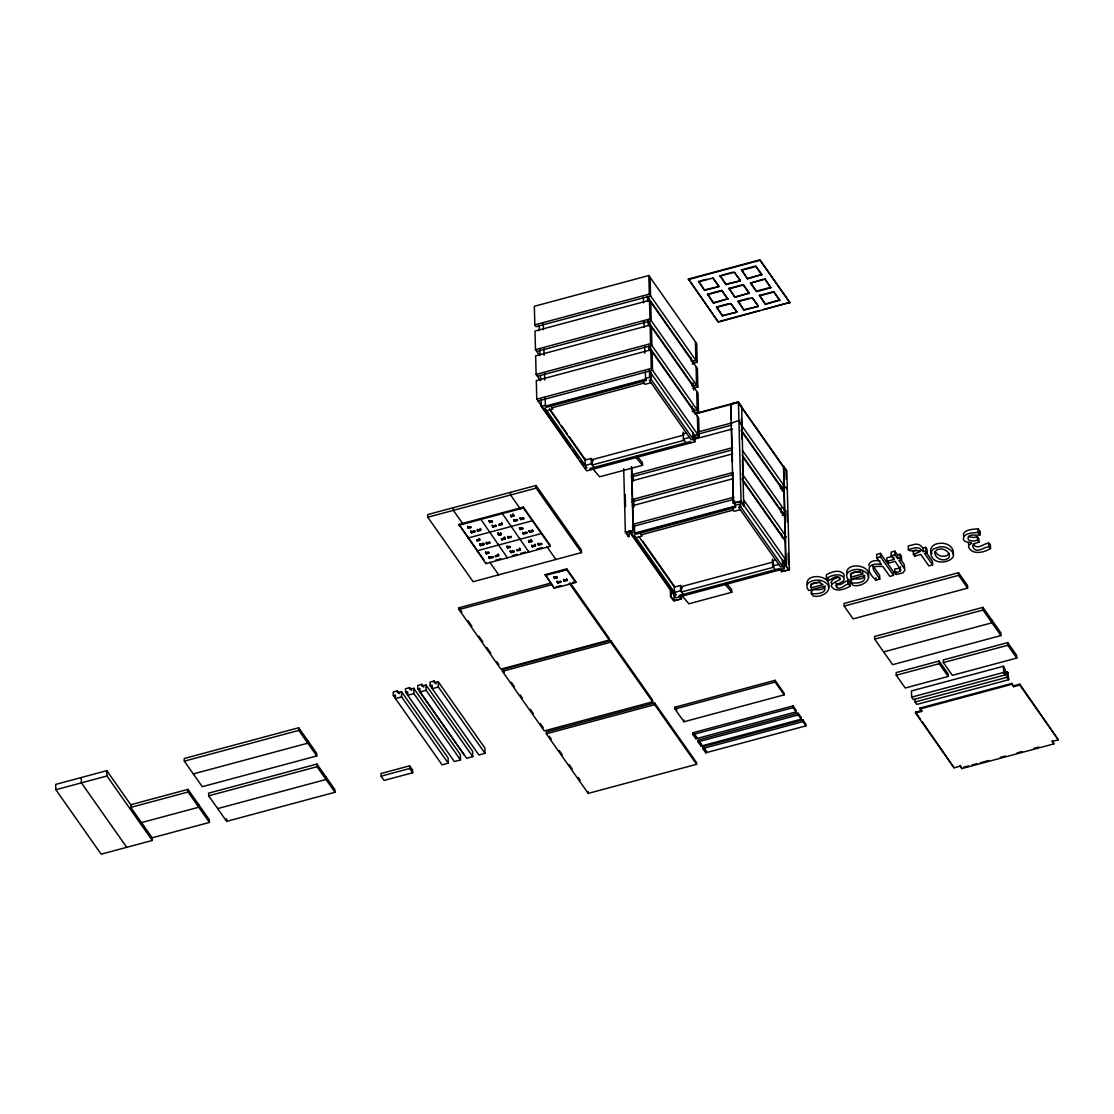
<?xml version="1.0" encoding="UTF-8"?>
<svg xmlns="http://www.w3.org/2000/svg" width="1114" height="1114" viewBox="0 0 1114 1114"><rect width="100%" height="100%" fill="white"/><g stroke="black" fill="none" stroke-linecap="round" stroke-linejoin="round"><path stroke-width="1.5" d="M844.134 576.37L844.287 575.116C841.028 568.544 831.155 571.788 826.351 574.824L826.435 578.375C828.816 584.168 834.108 573.961 838.884 577.372L839.886 579.545L832.464 583.569L831.197 585.992C834.832 592.829 844.941 589.557 850.066 586.089L849.968 582.552C847.42 576.537 841.892 587.454 836.725 583.973L835.765 583.123M952.93 554.034C954.754 549.327 949.824 544.899 945.619 543.785A9.636 5.793 -1.5 0 0 939.311 543.423C934.27 543.395 927.725 548.478 932.084 553.561M825.042 585.978C823.316 593.47 809.516 585.797 811.424 593.553L813.136 595.99C822.522 598.636 836.795 587.76 823.427 581.494C817.537 577.748 801.426 581.87 808.792 590.504L824.235 586.354C827.981 593.511 816.019 594.277 811.424 593.553M864.798 575.297C863.072 582.789 849.258 575.13 851.18 582.873L852.878 585.31C862.264 587.955 876.537 577.08 863.183 570.814C857.279 567.082 841.167 571.19 848.534 579.837L863.977 575.687C867.736 582.831 855.761 583.597 851.18 582.873M904.61 567.889L904.025 564.144L900.572 559.242M828.468 587.51C832.52 575.381 805.965 572.081 806.968 584.251M868.21 576.829C872.276 564.701 845.721 561.414 846.724 573.571M949.198 553.463C946.19 557.808 938.601 556.972 935.955 552.516M879.768 579.057L873.418 569.755L873.849 567.249L875.91 566.413L882.831 566.455L889.78 576.356L893.539 575.353L893.442 571.816L880.45 553.338L876.704 554.34L876.802 557.891L881.494 564.575C867.945 561.86 864.617 570.465 876.022 580.06L879.768 579.057L879.67 575.506L873.32 566.218M892.411 556.318L886.897 557.808L886.981 561.345L893.888 559.493L891.214 555.677L891.116 552.14L894.862 551.138L897.55 554.939L900.084 554.257L901.379 556.123L901.477 559.66L898.942 560.342L905.041 569.741L903.189 572.763L896.227 574.49L894.821 572.485L894.723 568.948L898.26 568.502L900.822 566.831M894.821 572.485L898.344 572.039L900.92 570.368L895.196 561.345L888.29 563.197L886.981 561.345M850.066 586.089C847.517 580.074 841.989 590.991 836.823 587.51L835.737 585.268L843.284 581.118L844.37 578.653C841.112 572.081 831.253 575.325 826.435 578.375M990.513 548.45C984.581 552.628 971.673 555.454 968.484 546.668L969.055 544.941C977.145 540.582 964.014 544.398 963.318 539.023C963.707 532.589 973.539 532.924 978.287 532.436C983.3 537.853 970.433 532.687 968.275 536.92L968.066 539.246L969.375 540.401L973.636 541.056L977.535 540.234L978.914 542.198L974.834 543.465L972.578 545.804C975.864 557.153 988.048 542.393 990.513 548.45L990.43 544.899C987.645 538.967 978.064 552.21 973.121 543.98M837.839 577.331L832.367 580.032L831.1 582.441L831.712 583.847M913.424 554.243C931.819 547.67 908.105 553.004 908.328 549.522L915.443 547.74A6.573 3.955 -1.5 0 1 919.788 548.506L923.255 551.597L925.79 550.915L927.099 552.767L924.564 553.449L932.585 564.868L928.839 565.87L920.818 554.466L914.719 556.095L913.424 554.243L913.327 550.706L916.432 549.87M692.226 363.568L697.197 362.231L696.71 343.655L648.821 275.534L534.344 306.28L534.831 324.856L536.113 326.68L650.59 295.934L650.103 277.358M688.438 279.029L759.985 259.813L789.91 302.395L718.377 322.127L688.438 279.029L718.377 322.127M688.452 279.544L759.999 260.328L789.923 302.911M534.831 324.856L649.309 294.11L697.197 362.231M700.177 280.937L706.541 279.238M721.635 275.172L732.775 272.192M741.506 269.839L755.821 265.995L761.809 274.517L747.508 278.876L741.506 269.839L747.508 278.876M698.603 281.884L712.904 278.04L718.892 286.563L704.591 290.406L698.589 281.369L704.591 290.406M720.062 276.119L734.377 272.276L740.364 280.798L726.049 284.641L720.048 275.604L726.049 284.641M741.52 270.354L755.835 266.511L761.823 275.033M692.894 388.34L697.851 387.004L697.364 368.428L649.476 300.307L534.999 331.053L535.486 349.629L539.719 355.658M704.577 289.891L718.892 286.563M726.036 284.126L740.364 280.798M747.494 278.361L761.809 274.517M707.571 294.138L721.872 290.294L727.86 298.817L713.559 303.175L707.571 294.138L713.559 303.175M729.029 288.373L743.344 284.53L749.318 293.052L735.031 297.41L729.029 288.373L735.031 297.41M770.804 287.802L764.803 278.765L770.804 287.802L756.49 291.645L750.502 283.123L763.215 279.196M707.585 294.653L721.886 290.81L727.874 299.332M729.043 288.888L743.358 285.045L749.332 293.567M750.502 283.123L764.817 279.28M535.486 349.629L649.963 318.882L697.851 387.004M713.545 302.66L727.86 298.817M735.017 296.895L749.318 293.052M750.488 282.608L756.476 291.13L770.791 287.287M536.767 351.453L651.244 320.707L650.757 302.131M718.14 306.489L729.266 303.495M739.599 300.724L749.137 298.162M759.47 295.391L773.784 291.548L779.772 300.056L765.471 304.414L759.47 295.391L765.471 304.414M695.192 412.667L698.492 411.776L698.005 393.2L650.116 325.079L535.639 355.826L536.126 374.401L540.374 380.431M716.553 307.436L730.868 303.593L736.855 312.101L722.54 315.944L716.539 306.921L722.54 315.944M738.025 301.671L752.326 297.828L758.314 306.336L744.013 310.179L738.011 301.156L744.013 310.179M759.483 295.906L773.798 292.063L779.786 300.571M722.526 315.429L736.855 312.101M743.999 309.664L758.314 306.336M765.457 303.899L779.772 300.056M720.034 321.166L759.971 310.444M763.299 309.539L789.91 302.395M536.126 374.401L650.604 343.655L698.492 411.776M537.408 376.226L651.885 345.479L651.398 326.903M694.189 437.886L699.146 436.549L698.659 417.973L650.771 349.852L536.294 380.598L536.781 399.174L570.577 447.243M536.781 399.174L651.258 368.428L699.146 436.549M538.062 400.998L652.539 370.252L652.052 351.676M692.602 361.298L695.916 360.407L695.428 341.831M541.112 399.48L541.293 406.373L545.387 405.273L546.236 406.485M541.293 406.373L586.618 470.846L694.955 441.743L649.629 377.27L645.549 378.37L646.399 379.582L642.318 380.682L644.881 384.33L651.008 382.687M545.4 406.15L645.563 379.247L646.426 380.473L546.264 407.376L545.4 406.15L545.178 397.475M550.33 405.385L555.343 404.034M567.054 400.901L572.067 399.55M583.778 396.403L588.791 395.052M600.502 391.905L605.515 390.568M617.226 387.421L622.239 386.071M625.581 385.166L630.608 383.829M633.95 382.924L638.963 381.573M543.005 408.796L545.052 408.253L586.953 467.852L584.906 468.409M552.029 407.821L644.017 383.119M546.751 410.69L552.892 409.033L551.179 406.61M693.27 386.071L696.57 385.179L696.083 366.603M693.911 410.843L697.211 409.952L696.723 391.376M694.941 413.573L738.067 401.987L785.969 470.108L786.206 479.062M730.687 404.062L738.429 401.987L741.673 406.596L743.679 505.84L740.685 501.592L733.277 503.152L730.687 404.062L731.327 419.616M694.955 414.088L738.081 402.502L784.702 468.799M683.216 433.764L686.294 432.942M684.08 434.975L592.091 459.692L592.23 464.998L684.219 440.281M697.099 432.218L731.94 422.86M698.381 434.042L731.564 425.13M692.908 436.047L697.865 434.725L697.378 416.149M593.943 467.42L591.381 463.772L585.24 465.429L585.059 458.536M683.188 432.176L683.355 439.069L689.496 437.426M741.562 425.339L738.916 420.563L731.411 423M693.938 439.306L732.093 429.057M536.057 485.467L427.72 514.571L427.79 517.23L473.116 581.703L581.452 552.6L581.383 549.94L536.057 485.467L536.126 488.127L581.452 552.6M427.79 517.23L536.126 488.127M636.79 455.918L642.332 462.435L642.555 465.29L599.624 476.82L592.982 469.008M631.387 474.815L732.58 447.633M631.011 477.084L732.204 449.903M458.954 524.402L523.343 507.107L550.288 545.428L550.316 546.306L485.913 563.6L458.954 524.402L475.915 548.534M458.982 525.279L523.371 507.984L550.316 546.306M631.541 481.011L732.747 453.83M467.588 527.256L470.15 526.574L470.902 527.632L468.34 528.328L467.574 526.379L468.34 528.328M489.06 521.491L491.608 520.809L492.36 521.867L489.812 522.563L489.032 520.614L489.812 522.563M513.081 515.044L510.518 515.726L511.27 516.799L513.819 516.102L513.053 514.153L513.819 516.102M468.326 527.437L470.874 526.755L470.902 527.632M489.784 521.672L492.332 520.99L492.36 521.867M510.504 514.849L511.242 515.907L513.805 515.225M470.874 531.921L473.993 531.072L474.661 532.019L471.528 532.868L470.846 531.03L471.528 532.868M480.218 529.401L477.224 530.208L477.864 531.127L480.858 530.32L480.19 528.523L480.83 529.428L477.836 530.236L477.196 529.331M492.332 526.156L495.465 525.307L496.12 526.254L493.001 527.103L492.304 525.265L493.001 527.103M501.676 523.636L498.682 524.443L499.323 525.362L502.317 524.555L501.648 522.758L502.317 524.555M513.791 520.391L516.924 519.542L517.592 520.489L514.459 521.338L513.777 519.5L514.459 521.338M520.141 518.678L523.134 517.871L523.775 518.79L520.795 519.597L520.127 517.801L520.795 519.597M471.514 531.977L474.634 531.141L474.661 532.019M492.973 526.212L496.106 525.376L496.12 526.254M502.289 523.664L499.295 524.471L499.323 525.362M514.431 520.447L517.564 519.611M520.767 518.706L523.761 517.899L523.775 518.79M471.152 532.395L475.608 531.197M492.625 526.63L495.591 525.822M514.083 520.865L517.049 520.057M479.131 539.343L476.569 540.025L477.321 541.098L479.883 540.415L479.104 538.466L479.856 539.524L477.293 540.206L477.321 541.098M498.042 534.26L500.59 533.578L501.342 534.65L498.78 535.333L498.014 533.383L498.78 535.333M519.5 528.496L522.062 527.813L522.8 528.885L520.252 529.568L519.472 527.618L520.252 529.568M498.766 534.442L501.314 533.759L501.342 534.65M520.224 528.677L522.786 527.994L522.8 528.885M632.028 499.587L733.235 472.406M631.652 501.857L732.859 474.675M479.842 544.69L482.975 543.855L483.643 544.802L480.51 545.637L479.828 543.799L480.51 545.637M504.433 538.09L501.314 538.925L501.982 539.872L505.102 539.037L504.419 537.199L505.102 539.037M510.658 536.419L511.298 537.324L508.304 538.132L507.636 536.335L507.664 537.213L511.27 536.447M529.122 531.448L532.743 530.682L532.757 531.559L529.763 532.367L529.108 530.57L529.763 532.367M480.496 544.746L483.615 543.911L483.643 544.802M505.088 538.146L501.954 538.981L501.982 539.872M522.758 532.269L523.413 533.216L526.546 532.381L526.574 533.272L523.441 534.107L522.772 533.16L525.905 532.325L526.574 533.272M480.134 545.164L484.59 543.966M501.606 539.399L504.572 538.605M523.065 533.634L527.521 532.436M530.487 531.643L533.453 530.849M486.846 543.897L489.826 543.089L489.812 542.212L486.205 542.978L486.846 543.897L486.177 542.1M632.195 505.784L733.402 478.602M781.415 571.635L789.422 569.908L786.818 470.818L783.574 466.209L785.579 565.452L788.573 569.714L781.415 571.635L781.332 568.21M485.551 552.809L488.113 552.112L488.851 553.185L486.303 553.867L485.537 551.917L486.303 553.867M507.023 547.044L509.571 546.347L510.323 547.42L507.761 548.102L506.995 546.152L507.761 548.102M531.03 540.582L528.482 541.279L529.234 542.337L531.782 541.655L531.016 539.705L531.782 541.655M486.275 552.99L488.837 552.293L488.851 553.185M507.747 547.225L510.296 546.528L510.323 547.42M528.454 540.387L529.206 541.46L531.768 540.763M488.823 557.46L491.956 556.624L492.625 557.571L489.492 558.406L488.809 556.582L489.492 558.406M498.167 554.953L495.173 555.761L495.814 556.666L498.807 555.858L498.153 554.062L498.793 554.981L495.8 555.789L495.814 556.666M510.296 551.695L513.415 550.859L514.083 551.806L510.95 552.641L510.268 550.817L510.95 552.641M519.639 549.188L516.645 549.996L517.286 550.901L520.28 550.093L519.611 548.297L520.28 550.093M534.887 545.094L531.754 545.93L532.422 546.877L535.556 546.041L534.859 544.203L535.528 545.15L532.395 545.999L531.726 545.052M538.104 544.231L541.098 543.423L541.738 544.328L538.744 545.136L538.09 543.34L538.744 545.136M489.464 557.529L492.597 556.68L492.625 557.571M510.936 551.764L514.055 550.915L514.083 551.806M517.258 550.024L520.252 549.216M538.73 544.259L541.71 543.451L541.738 544.328M489.116 557.933L493.572 556.735M510.588 552.168L513.554 551.374M532.046 546.403L535.012 545.609M495.8 560.063L500.757 558.727M512.315 555.621L517.258 554.299M520.572 553.407L525.516 552.071M537.073 548.979L542.031 547.642M632.682 524.36L733.875 497.178M783.476 484.938L787.306 489.394M632.306 526.63L733.499 499.448M625.358 532.144L633.365 530.417L626.207 532.339L628.602 536.753L625.358 532.144L623.701 468.757M733.277 503.152L741.033 501.077L738.429 401.987M634.66 533.119L734.836 506.216L735.686 507.441L635.523 534.344L634.66 533.119L634.437 524.443M656.313 527.869L661.326 526.518M673.037 523.371L678.05 522.02M689.761 518.873L694.774 517.537M706.485 514.389L711.512 513.039M723.209 509.892L728.236 508.555M632.265 535.764L634.312 535.221L676.212 594.834L674.165 595.377M641.302 534.79L733.291 510.087M636.024 537.658L642.151 536.001L639.589 532.353M740.267 509.655L734.14 511.298L731.578 507.65L735.658 506.55L734.808 505.338L738.902 504.238L784.228 568.711L675.878 597.814L630.552 533.341L634.646 532.241L635.495 533.453M545.289 574.601L566.748 568.836L575.729 581.619L575.757 582.497L554.285 588.262L545.289 574.601L554.285 588.262M558.267 571.872L564.617 570.159M545.303 575.492L566.775 569.727L575.757 582.497M782.153 515.309L785.467 514.417M553.923 577.47L556.485 576.774L557.223 577.846L554.675 578.528L553.895 576.579L554.675 578.528M554.647 577.651L557.209 576.955L557.223 577.846M570.257 582.942L609.177 638.294L609.219 640.063L500.882 669.166L458.968 609.553L458.926 607.784L550.595 583.165M557.195 582.121L560.328 581.285L560.996 582.232L557.863 583.068L557.181 581.243L557.863 583.068M563.545 580.422L566.539 579.614L567.179 580.519L564.185 581.327L563.531 579.531L564.185 581.327M557.836 582.19L560.969 581.341M564.171 580.45L567.165 579.642L567.179 580.519M557.487 582.594L560.453 581.8M458.968 609.553L552.307 584.488M555.914 586.939L560.871 585.602M572.429 582.497L575.729 581.619M783.17 537.811L786.484 536.92M772.489 560.732L775.553 559.91M773.339 561.943L681.35 586.66L681.49 591.966L773.478 567.263L773.381 563.28M683.202 594.403L680.64 590.754L674.499 592.397L674.318 585.504M772.448 559.158L772.629 566.037L778.756 564.394M670.503 596.366L674.095 600.46L681.503 598.886L673.747 600.975L670.503 596.366L670.336 589.515M785.579 565.452L789.422 569.908M726.049 582.887L731.592 589.403L731.814 592.258L688.884 603.788L682.241 595.976M876.802 557.891L880.547 556.875L893.539 575.353M980.055 534.943L979.958 531.392L978.106 531.322M891.214 555.677L894.96 554.675L897.647 558.49L900.182 557.808L901.477 559.66M908.328 549.522L908.23 545.985L915.346 544.189A6.573 3.955 -1.5 0 1 919.691 544.969L923.172 548.06L925.706 547.378L927.001 549.23L927.099 552.767M397.336 690.931L393.242 692.031L393.339 695.568L442.091 764.858L448.218 763.215L448.079 757.896L401.472 691.599L397.378 692.699L397.336 690.931L399.313 693.757M409.604 687.644L405.51 688.731L405.607 692.281L454.345 761.558L460.486 759.915L460.347 754.61L413.74 688.313L409.646 689.413L409.604 687.644L411.581 690.457M423.849 687.171L421.872 684.344L417.778 685.444L417.875 688.981L464.482 755.278M434.126 681.044L430.046 682.144L430.129 685.681L478.881 754.972L485.008 753.329L484.868 748.023L438.262 681.726L434.182 682.812L434.126 681.044L436.117 683.871M131.438 805.714L106.805 770.679L55.7 784.395L55.839 789.715L101.165 854.187L152.27 840.457L152.2 837.798L130.825 807.385L130.756 804.74L187.988 789.366L209.362 819.779L209.432 822.424L152.2 837.798M417.875 688.981L419.908 688.438L420.006 691.975L466.613 758.272L472.754 756.615L472.614 751.309L426.008 685.013L421.914 686.113L421.872 684.344M978.914 542.198L978.83 538.661L977.438 536.697L973.552 537.505L969.291 536.864M393.339 695.568L395.386 695.025L395.484 698.562L401.611 696.918L448.218 763.215M405.607 692.281L407.654 691.724L407.738 695.261L413.879 693.618L460.486 759.915M430.129 685.681L432.176 685.138L432.274 688.675L438.401 687.032L485.008 753.329M819.988 581.898L811.145 584.279L811.243 587.816L823.023 584.655L819.333 582.511L814.153 582.65L810.644 584.808L811.243 587.816M861.206 570.828L850.887 573.599L850.985 577.136L862.779 573.975L862.709 571.621M502.33 669.528L610.667 640.425L652.581 700.038L652.623 701.806L544.286 730.895L502.372 671.296L502.33 669.528L504.322 672.369M55.839 789.715L106.944 775.985L152.27 840.457M420.006 691.975L426.133 690.318L472.754 756.615M502.372 671.296L610.723 642.193L652.623 701.806M298.719 727.748L184.242 758.495L184.311 761.154L202.275 786.693L316.752 755.946L316.682 753.301L298.719 727.748L298.789 730.408L316.752 755.946M184.311 761.154L298.789 730.408M193.293 773.924L307.77 743.177L307.701 740.531M958.555 572.707L844.092 603.454L844.161 606.1L853.129 618.869L967.606 588.122L967.537 585.477L958.555 572.707L958.625 575.353L967.606 588.122M844.161 606.1L958.625 575.353M130.825 807.385L188.057 792.012L209.432 822.424M316.961 764.065L208.624 793.168L208.694 795.828L226.657 821.366L334.994 792.263L334.924 789.617L316.961 764.065L317.03 766.724L334.994 792.263M208.694 795.828L317.03 766.724M141.506 822.592L198.752 807.218L198.682 804.573M217.676 808.597L326.012 779.494L325.942 776.848M982.938 607.367L874.587 636.47L874.657 639.13L892.62 664.668L1000.957 635.565L1000.887 632.919L982.938 607.367L983.008 610.026L1000.957 635.565M874.657 639.13L983.008 610.026M409.632 765.833L381.016 773.52L381.085 776.179L384.079 780.441L412.695 772.754L412.626 770.094L409.632 765.833L409.701 768.493L412.695 772.754M381.085 776.179L409.701 768.493M654.6 702.92L546.264 732.023L546.306 733.792L588.22 793.391L696.556 764.301L696.515 762.533L654.6 702.92L654.656 704.689L696.556 764.301M546.306 733.792L654.656 704.689M674.917 707.223L775.079 680.32L784.061 693.103L784.117 694.871L683.94 721.775L674.959 708.991L674.917 707.223L676.908 710.064M883.639 651.899L991.989 622.796L991.92 620.15M674.959 708.991L775.135 682.088L784.117 694.871M939.116 661.048L896.185 672.577L896.255 675.237L905.236 688.006L948.153 676.477L948.084 673.817L939.116 661.048L939.186 663.707L948.153 676.477M1007.71 642.625L943.321 659.92L943.391 662.565L952.373 675.349L1016.762 658.054L1016.692 655.394L1007.71 642.625L1007.78 645.271L1016.762 658.054M896.255 675.237L939.186 663.707M943.391 662.565L1007.78 645.271M692.88 732.775L793.043 705.872L796.037 710.133L796.078 711.902L695.916 738.805L692.922 734.544L692.88 732.775L695.874 737.036M692.908 733.806L694.092 733.485L697.099 737.872M692.922 734.544L793.084 707.641L796.078 711.902M798.181 713.169L698.005 740.072L698.06 741.84L701.054 746.101L801.217 719.198L801.175 717.43L798.181 713.169L798.223 714.937L801.217 719.198M698.032 741.102L699.23 740.782L702.238 745.781L701.026 745.363M698.06 741.84L798.223 714.937M702.711 746.756L802.874 719.853L805.868 724.114L805.923 725.882L705.747 752.786L702.767 748.538L702.711 746.756L705.705 751.017L705.747 752.786M1003.477 666.228L911.489 690.931L911.642 697.127L913.355 699.564L1005.343 674.861L1005.204 669.542L1003.477 666.228L1003.63 672.424L1005.343 674.861M702.739 747.8L703.937 747.48L706.944 752.465L705.733 752.047M702.767 748.538L802.929 721.635L805.923 725.882M911.642 697.127L1003.63 672.424M1003.575 672.884L1006.917 671.979L1007.766 673.19L1007.752 672.313L1004.396 673.204M915.067 702.001L1007.056 677.284L1008.769 679.721L916.78 704.424L915.067 702.001L914.998 699.341M921.696 711.428L919.955 708.1L1011.944 683.397L1013.684 686.711L1019.811 685.068L1058.3 739.807L1052.173 741.451L1053.872 743.887L961.883 768.59L960.184 766.167L954.044 767.811L915.569 713.071L915.541 712.18L921.668 710.537L921.696 711.428L915.569 713.071M919.983 708.991L1011.972 684.288L1013.684 686.711M1013.656 685.834L1019.797 684.177L1058.3 739.807M963.54 767.268L968.553 765.917M971.895 765.012L976.922 763.675M980.264 762.77L988.633 760.528M1000.33 757.381L1005.357 756.03M1017.054 752.883L1022.081 751.546M1033.778 748.399L1038.805 747.048M979.958 531.392L978.189 528.899C973.761 529.122 961.285 529.526 963.763 536.544M879.976 560.871C876.217 560.175 868.823 560.481 868.823 565.634M862.779 573.975L859.089 571.83L853.895 571.983L850.386 574.142L850.985 577.136M635.913 457.478L642.555 465.29M725.172 584.446L731.814 592.258M740.35 280.282L734.377 272.276M758.3 305.821L752.326 297.828M926.249 552.447L932.488 561.331L932.585 564.868M1007.752 672.313L1008.769 679.721M1052.145 740.573L1053.872 743.887M718.878 286.047L712.904 278.04M736.841 311.586L730.868 303.593M741.827 425.701L784.2 485.969M647.526 296.756L692.852 361.228M741.715 430.728L782.112 488.197M741.005 430.491L783.379 490.773M742.467 450.474L784.841 510.741M648.167 321.528L693.507 386.001M742.37 455.501L782.766 512.969M919.955 708.1L921.668 710.537M960.157 765.276L961.883 768.59M742.634 456.67L785.008 516.938M915.541 712.18L920.47 719.198M922.448 722.011L954.044 767.811M742.133 473.854L784.507 534.121M648.821 346.301L694.147 410.774M742.021 478.881L783.407 537.742M743.289 481.443L785.649 541.71M743.776 500.019L786.136 560.286M649.476 371.073L694.802 435.546M740.699 500.84L784.061 562.514M690.875 442.843L690.012 441.617L589.849 468.521L590.712 469.746M780.134 569.811L779.285 568.586L679.108 595.489L679.972 596.714M683.355 439.069L685.932 442.718M772.629 566.037L775.191 569.686M549.55 408.699L559.423 422.735M561.4 425.548L567.318 433.973M569.296 436.772L585.073 459.233M642.764 541.279L674.346 586.201M549.578 409.59L585.101 460.11L591.242 458.467L592.94 460.904L592.927 460.012M638.837 536.558L674.36 587.092L680.501 585.435L682.214 587.872L682.186 586.981M572.554 450.056L578.458 458.467M580.436 461.266L583.388 465.471M629.299 530.765L673.942 594.263M520.433 509.001L510.574 494.992L510.504 492.332M547.03 546.849L555.9 559.465M532.743 530.682L532.102 529.763L532.757 531.559M567.165 579.642L566.525 578.723L566.539 579.614M569.31 583.29L609.219 640.063M507.664 537.213L508.304 538.132M501.314 533.759L500.576 532.701L500.59 533.578M498.083 532.687L499.824 535.152M507.385 557.836L480.413 518.637M489.185 542.184L489.826 543.089M483.615 543.911L482.947 542.964L482.975 543.855M463.187 524.374L453.342 510.365L453.273 507.706M489.798 562.222L498.668 574.838M477.906 551.36L483.894 559.882M458.926 607.784L461.92 612.046M467.908 620.568L471.89 626.235M478.881 636.178L482.877 641.845M486.86 647.526L490.856 653.208M496.844 661.716L498.835 664.557M511.312 682.297L514.306 686.558M520.294 695.066L522.285 697.907M530.264 709.256L533.258 713.517M540.248 723.459L543.242 727.707M549.258 736.284L551.249 739.111M559.242 750.474L562.222 754.735M569.212 764.664L572.206 768.925M578.194 777.433L580.185 780.273M126.718 847.322L81.392 782.85L81.252 777.53M968.386 543.117L968.581 544.133M1019.797 684.177L1019.811 685.068M1011.944 683.397L1011.972 684.288M1006.917 671.979L1007.056 677.284M988.661 542.393L988.759 545.944M979.749 532.645L979.805 534.999M978.189 528.899L978.287 532.436M977.438 536.697L977.535 540.234M925.706 547.378L925.79 550.915M923.172 548.06L923.255 551.597M914.664 553.742L914.719 556.095M900.084 554.257L900.182 557.808M900.168 567.736L900.265 571.287M897.55 554.939L897.647 558.49M896.171 572.136L896.227 574.49M894.862 551.138L894.96 554.675M893.832 557.125L893.888 559.493M888.22 560.843L888.29 563.197M880.45 553.338L880.547 556.875M875.952 577.693L876.022 580.06M873.028 565.982L873.098 568.335M851.305 579.28L851.388 582.817M848.2 580.046L848.297 583.583M848.005 580.088L848.102 583.639M839.831 577.191L839.886 579.545M836.725 583.973L836.823 587.51M828.05 578.403L828.12 580.756M811.549 589.96L811.646 593.497M802.874 719.853L802.929 721.635M793.043 705.872L793.084 707.641M787.027 510.602L787.32 521.742M788.141 553.38L788.434 564.575M783.574 466.209L786.178 565.299M782.056 486.052L782.195 491.218M782.738 511.883L782.822 515.322M783.991 560.105L784.228 568.711M780.371 484.66L780.482 488.781M780.984 507.733L781.109 512.9M781.652 533.564L781.75 537.004M782.334 559.325L782.515 566.274L780.468 566.831L738.568 507.218L740.601 506.675L740.476 501.453M775.079 680.32L775.135 682.088M741.395 418.586L741.924 439.041M742.467 459.595L742.996 480.148M743.581 502.414L743.679 505.84M734.697 501.008L734.836 506.216M731.55 428.138L732.455 462.394M732.72 472.67L733.527 503.514M692.838 360.811L692.936 364.25M693.423 383.188L693.604 390.081M694.106 409.019L694.189 412.459M694.774 434.85L694.955 441.743M691.112 357.678L691.209 361.159M691.766 382.478L691.85 385.917M692.379 406.304L692.532 411.748M693.061 432.357L693.256 439.306L691.209 439.863L649.295 380.25L651.342 379.707L651.161 372.758M700.998 744.333L701.054 746.101M695.902 738.067L695.916 738.805M681.406 595.461L681.503 598.886M681.169 595.113L681.253 598.538M680.501 585.588L680.64 590.754M683.899 720.006L683.94 721.775M673.914 593.609L674.095 600.46M670.92 589.348L671.101 596.199M648.821 275.534L649.309 294.11M649.476 300.307L649.963 318.882M650.116 325.079L650.604 343.655M650.771 349.852L651.258 368.428M649.211 298.079L649.295 301.546M649.838 322.392L649.949 326.318M650.479 346.705L650.618 352.149M647.513 296.324L647.652 301.49M648.139 320.442L648.278 325.608M648.821 346.273L648.905 349.712M649.448 370.377L649.629 377.27M643.419 297.424L643.572 302.841M644.059 321.542L644.198 327.154M644.7 346.259L644.881 353.194M645.368 371.477L645.563 379.247M633.156 475.413L633.309 481.025M633.796 500.13L633.977 507.079M631.708 467.031L633.365 530.417M631.457 466.682L633.114 530.055M629.062 531.448L629.201 536.586M625.219 494.616L625.539 506.647M610.667 640.425L610.723 642.193M591.242 458.606L591.381 463.772M588.164 791.622L588.22 793.391M566.748 568.836L566.775 569.727M543.214 322.795L543.395 329.744M543.897 348.445L544.078 355.324M544.537 373.162L544.718 380.097M539.176 325.427L539.301 330.593M539.803 349.545L539.942 354.712M540.485 375.376L540.61 380.542M541.307 532.645L541.334 533.536L476.931 550.831L476.917 549.94M532.325 519.876L532.353 520.767L467.964 538.062L467.936 537.171M532.395 545.999L532.422 546.877M529.206 541.46L529.234 542.337M528.816 551.193L528.844 552.071L501.885 512.872M523.343 507.107L523.371 507.984M523.413 533.216L523.441 534.107M519.848 538.41L519.862 539.301M511.242 515.907L511.27 516.799M498.376 544.175L498.404 545.066M485.899 562.723L485.913 563.6M477.836 530.236L477.864 531.127M438.262 681.726L438.401 687.032M426.008 685.013L426.133 690.318M413.74 688.313L413.879 693.618M401.472 691.599L401.611 696.918M226.588 818.72L226.657 821.366M187.988 789.366L188.057 792.012M106.805 770.679L106.944 775.985M930.775 552.53C931.694 571.454 969.375 557.933 945.716 547.322A9.636 5.793 -1.5 0 0 939.408 546.96L933.448 548.979L930.775 552.53M934.938 551.806L934.869 553.714C936.414 559.785 945.549 562.236 949.295 557L949.365 555.092C947.805 548.993 938.726 546.654 934.938 551.806"/></g></svg>
